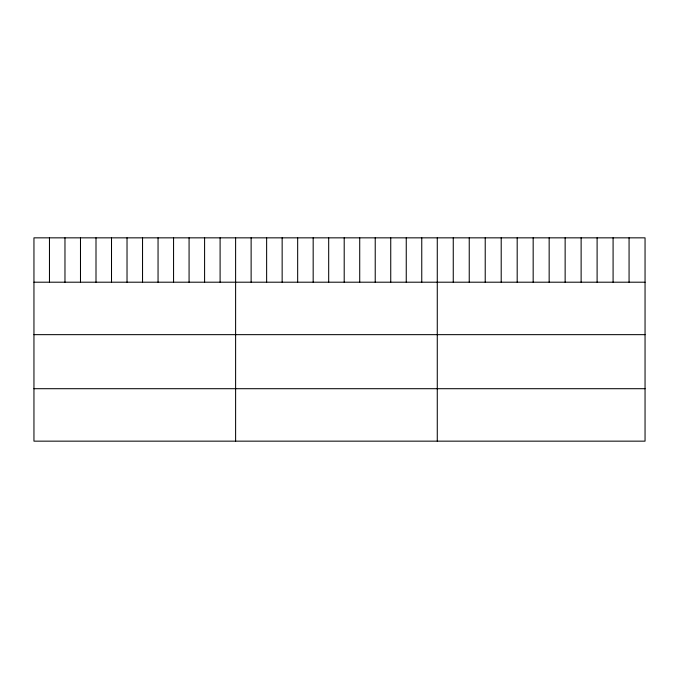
<?xml version="1.0" encoding="UTF-8"?>
<svg xmlns="http://www.w3.org/2000/svg" width="679" height="679" viewBox="0 0 679 679"><rect width="100%" height="100%" fill="white"/><g stroke="black" fill="none" stroke-linecap="round" stroke-linejoin="round"><path stroke-width="1.02" d="M645.05 282.201L645.05 441.155L33.95 441.155L33.95 237.845L645.05 237.845L645.05 282.201L33.95 282.201M33.95 334.654L645.05 334.654M33.95 388.702L645.05 388.702M629.068 237.845L629.068 282.201M613.086 237.845L613.086 282.201M597.104 237.845L597.104 282.201M581.122 237.845L581.122 282.201M565.14 237.845L565.14 282.201M549.158 237.845L549.158 282.201M533.168 237.845L533.168 282.201M517.186 237.845L517.186 282.201M501.204 237.845L501.204 282.201M485.222 237.845L485.222 282.201M469.24 237.845L469.24 282.201M453.258 237.845L453.258 282.201M437.276 237.845L437.276 441.155M421.761 237.845L421.761 282.201M406.254 237.845L406.254 282.201M390.739 237.845L390.739 282.201M375.224 237.845L375.224 282.201M359.717 237.845L359.717 282.201M344.202 237.845L344.202 282.201M328.687 237.845L328.687 282.201M313.172 237.845L313.172 282.201M297.665 237.845L297.665 282.201M282.15 237.845L282.15 282.201M266.635 237.845L266.635 282.201M251.128 237.845L251.128 282.201M235.613 237.845L235.613 441.155M220.098 237.845L220.098 282.201M204.591 237.845L204.591 282.201M189.076 237.845L189.076 282.201M173.561 237.845L173.561 282.201M158.054 237.845L158.054 282.201M142.539 237.845L142.539 282.201M127.024 237.845L127.024 282.201M111.509 237.845L111.509 282.201M96.002 237.845L96.002 282.201M80.487 237.845L80.487 282.201M64.972 237.845L64.972 282.201M49.465 237.845L49.465 282.201"/></g></svg>
